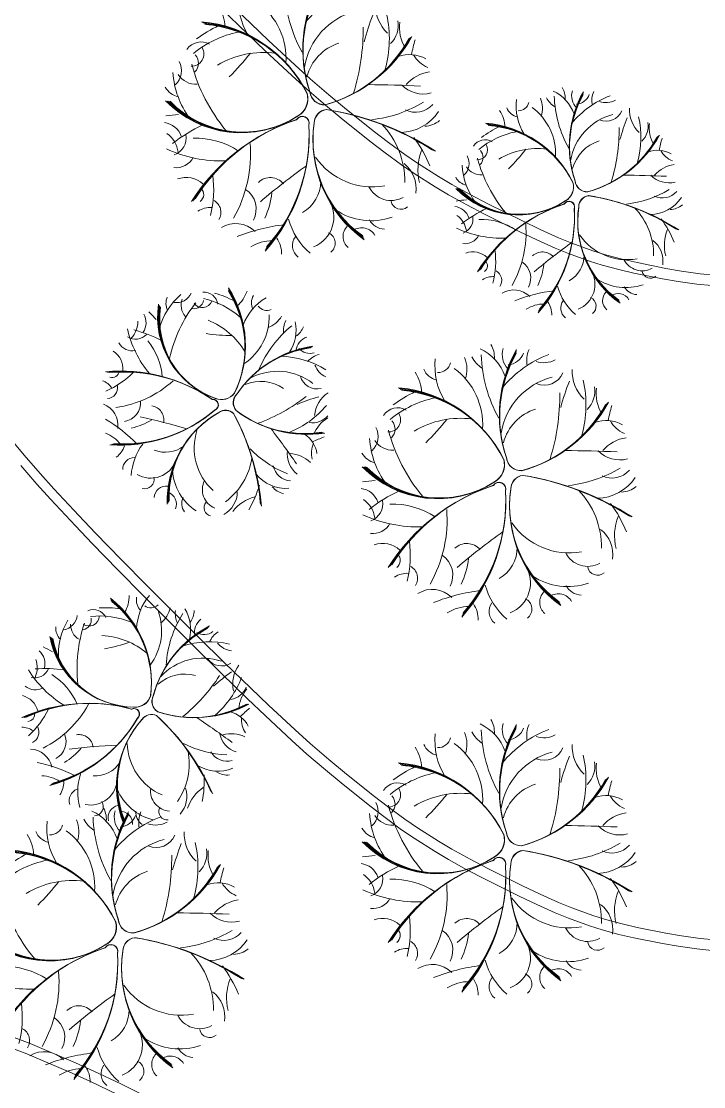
# Model space of a CAD drawing. Header units: metres. Extents: x -1097 to 1588, y -673 to 884.
# Drawn here: x 1014.89 to 1045.68, y 542.94 to 591.03 of the extents above; entities that cross this region are included whole.
import ezdxf

# ---------------------------------------------------------------- set-up
doc = ezdxf.new("R2010")
doc.units = ezdxf.units.M
for name, color, linetype, lineweight, plot in [('TERRENO', 188, 'Continuous', 0, False), ('VEGETACION', 85, 'Continuous', 0, False), ('VISTA LEJOS', 7, 'Continuous', 0, False)]:
    doc.layers.add(name, color=color, linetype=linetype, lineweight=lineweight, plot=plot)

msp = doc.modelspace()

# ---------------------------------------------------------------- linework, layer by layer
at = {"layer": 'TERRENO'}
for points in [[(1025.091, 590.455), (1023.911, 591.607)], [(1025.888, 589.697), (1025.091, 590.455)], [(1027.098, 588.573), (1025.888, 589.697)], [(1027.779, 587.959), (1027.098, 588.573)], [(1028.615, 587.239), (1027.779, 587.959)], [(1029.325, 586.653), (1028.615, 587.239)], [(1030.621, 585.616), (1029.325, 586.653)], [(1031.303, 585.088), (1030.621, 585.616)], [(1032.052, 584.541), (1031.303, 585.088)], [(1032.618, 584.157), (1032.052, 584.541)], [(1033.568, 583.552), (1032.618, 584.157)], [(1034.164, 583.197), (1033.568, 583.552)], [(1034.999, 582.736), (1034.164, 583.197)], [(1035.796, 582.324), (1034.999, 582.736)], [(1037.351, 581.546), (1035.796, 582.324)], [(1038.148, 581.162), (1037.351, 581.546)], [(1038.983, 580.788), (1038.148, 581.162)], [(1039.578, 580.548), (1038.983, 580.788)], [(1040.528, 580.202), (1039.578, 580.548)], [(1041.095, 580.02), (1040.528, 580.202)], [(1041.844, 579.818), (1041.095, 580.02)], [(1042.525, 579.664), (1041.844, 579.818)], [(1043.821, 579.405), (1042.525, 579.664)], [(1044.532, 579.28), (1043.821, 579.405)], [(1045.367, 579.165), (1044.532, 579.28)], [(1046.049, 579.098), (1045.367, 579.165)], [(1014.877, 570.976), (1015.597, 570.141)], [(1015.597, 570.141), (1016.211, 569.459)], [(1016.211, 569.459), (1017.334, 568.25)], [(1017.334, 568.25), (1018.093, 567.453)], [(1018.093, 567.453), (1019.245, 566.272)], [(1019.245, 566.272), (1020.407, 565.101)], [(1020.407, 565.101), (1022.739, 562.768)], [(1022.739, 562.768), (1023.911, 561.606)], [(1023.911, 561.606), (1025.091, 560.454)], [(1025.091, 560.454), (1025.888, 559.696)], [(1025.888, 559.696), (1027.098, 558.573)], [(1027.098, 558.573), (1027.779, 557.958)], [(1027.779, 557.958), (1028.615, 557.238)], [(1028.615, 557.238), (1029.325, 556.653)], [(1029.325, 556.653), (1030.621, 555.616)], [(1030.621, 555.616), (1031.303, 555.088)], [(1031.303, 555.088), (1032.052, 554.541)], [(1032.052, 554.541), (1032.618, 554.157)], [(1032.618, 554.157), (1033.568, 553.552)], [(1033.568, 553.552), (1034.164, 553.197)], [(1034.164, 553.197), (1034.999, 552.736)], [(1034.999, 552.736), (1035.796, 552.323)], [(1035.796, 552.323), (1037.351, 551.545)], [(1037.351, 551.545), (1038.148, 551.161)], [(1038.148, 551.161), (1038.983, 550.787)], [(1038.983, 550.787), (1039.578, 550.547)], [(1039.578, 550.547), (1040.528, 550.201)], [(1040.528, 550.201), (1041.095, 550.019)], [(1041.095, 550.019), (1041.844, 549.817)], [(1041.844, 549.817), (1042.525, 549.664)], [(1042.525, 549.664), (1043.821, 549.404)], [(1043.821, 549.404), (1044.532, 549.28)], [(1044.532, 549.28), (1045.367, 549.164)], [(1045.367, 549.164), (1046.049, 549.097)], [(1014.186, 544.782), (1015.136, 544.422), (1015.885, 544.115), (1017.181, 543.553), (1018.016, 543.174), (1019.226, 542.598)]]:
    msp.add_lwpolyline(points, dxfattribs=at)
at = {"layer": 'VEGETACION'}
for centre, radius, start, end in [((1033.024, 592.689), 6.258, -178.1326, -150.7686), ((1033.618, 589.779), 6.027, 150.7331, -161.4167), ((1033.563, 589.752), 5.967, 150.7331, -161.4167), ((1033.507, 589.725), 5.906, 150.7331, -161.4167), ((1033.451, 589.697), 5.846, 150.7331, -161.4167), ((1031.592, 587.831), 4.996, 110.7626, 140.8488), ((1027.682, 591.975), 3, 173.7036, -148.3047), ((1022.227, 590.672), 1.869, 3.1897, 33.3637), ((1023.706, 589.342), 3.133, -3.5394, 53.779), ((1030.744, 588.457), 3.119, 104.3022, 170.9064), ((1032.571, 591.73), 1.693, 176.6602, -133.0871), ((1022.537, 585.163), 5.862, 26.488, 85.2614), ((1022.592, 585.182), 5.803, 26.488, 85.2614), ((1044.242, 586.242), 14.413, 159.4444, 164.448), ((1026.378, 590.231), 5.12, -15.5135, 12.5466), ((1030.763, 590.837), 1.134, -45.9704, 10.8268), ((1033.786, 590.758), 1.835, 172.9522, -149.5421), ((1025.659, 585.889), 4.754, 101.8229, 129.1764), ((1026.659, 584.915), 6.571, 115.84, 126.0473), ((1022.647, 585.201), 5.745, 26.488, 85.2614), ((1022.702, 585.22), 5.686, 26.488, 85.2614), ((1020.831, 590.633), 9.484, -17.4611, 0.7999), ((1023.003, 589.32), 0.775, 60.4896, 145.8542), ((1029.889, 587.956), 2.189, 107.819, 165.0507), ((1026.948, 593.231), 6.199, -74.6311, -28.7579), ((1026.937, 593.295), 6.263, -74.6311, -28.7579), ((1026.926, 593.359), 6.327, -74.6311, -28.7579), ((1026.914, 593.422), 6.391, -74.6311, -28.7579), ((1043.046, 587.261), 10.79, 164.2299, 167.915), ((1022.583, 589.552), 0.548, -93.337, 31.2781), ((1022.322, 589.136), 0.561, -44.3593, 41.3924), ((1025.844, 585.53), 4.093, 82.6825, 120.7871), ((1016.316, 596.583), 11.329, -45.3806, -38.1227), ((1032.403, 588.011), 1.513, 60.4793, 109.6306), ((1033.729, 590.149), 1.306, -151.08, -112.5106), ((1021.243, 588.802), 0.878, -47.0727, 28.0407), ((1030.177, 591.113), 7.859, -165.075, -140.404), ((1025.574, 588.947), 3.845, -176.5521, -143.3248), ((1022.766, 589.125), 0.939, -147.6286, -86.1269), ((1033.585, 586.984), 1.784, 98.7465, 138.355), ((1022.137, 588.464), 0.855, -150.9131, -100.7918), ((1030.082, 526.574), 61.595, 87.37064, 89.56824), ((1033.023, 589.118), 1.374, -135.5987, -75.0452), ((1026.91, 587.535), 0.907, -59.6316, 15.5267), ((1026.921, 587.53), 0.898, -59.6316, 15.5267), ((1026.933, 587.525), 0.889, -59.6316, 15.5267), ((1026.944, 587.521), 0.88, -59.6316, 15.5267), ((1028.582, 587.94), 0.681, -173.0796, -87.7707), ((1028.576, 587.931), 0.674, -173.0796, -87.7707), ((1028.571, 587.923), 0.667, -173.0796, -87.7707), ((1028.565, 587.914), 0.66, -173.0796, -87.7707), ((1039.575, 588.1), 1.118, -152.03, -122.6218), ((1038.133, 586.25), 1.798, 19.3799, 65.0277), ((1044.104, 587.819), 5.171, -178.1326, -150.7686), ((1038.57, 587.576), 0.859, -4.3751, 32.8068), ((1044.595, 585.415), 4.98, 150.7331, -161.4167), ((1044.549, 585.392), 4.93, 150.7331, -161.4167), ((1044.503, 585.37), 4.88, 150.7331, -161.4167), ((1044.457, 585.348), 4.83, 150.7331, -161.4167), ((1042.921, 583.806), 4.128, 110.7626, 140.8488), ((1040.491, 587.655), 0.769, 162.6341, -136.29), ((1039.892, 587.949), 0.669, -85.9073, -20.2766), ((1041.63, 587.444), 0.996, 155.9267, -168.1089), ((1024.8, 590.724), 4.73, -135.8986, -57.1106), ((1024.833, 590.687), 4.683, -135.8986, -57.1106), ((1024.865, 590.651), 4.635, -135.8986, -57.1106), ((1024.897, 590.614), 4.588, -135.8986, -57.1106), ((1030.099, 592.228), 5.671, -83.7709, -58.7855), ((1032.67, 587.968), 1.045, -115.4216, -41.3682), ((1037.433, 587.386), 0.693, -156.8216, -102.7882), ((1039.69, 587.229), 2.478, 173.7036, -148.3047), ((1037.325, 587.468), 0.479, -91.5673, -13.2579), ((1036.404, 585.054), 2.589, -3.5394, 53.779), ((1037.262, 587.108), 1.142, -18.7133, 22.7547), ((1041.266, 588.29), 0.932, -107.8136, -62.3112), ((1043.729, 587.027), 1.399, 176.6602, -133.0871), ((1022.382, 580.776), 6.054, 93.7471, 99.1785), ((1027.568, 586.418), 0.311, -16.3023, 147.7099), ((1027.572, 586.425), 0.308, -16.3023, 147.7099), ((1027.577, 586.431), 0.305, -16.3023, 147.7099), ((1027.582, 586.438), 0.302, -16.3023, 147.7099), ((1028.726, 586.431), 0.621, 97.6577, 178.4723), ((1028.734, 586.424), 0.627, 97.6577, 178.4723), ((1028.741, 586.418), 0.634, 97.6577, 178.4723), ((1028.748, 586.411), 0.64, 97.6577, 178.4723), ((1026.666, 574.693), 12.511, 57.3651, 80.9064), ((1026.652, 574.565), 12.64, 57.3651, 80.9064), ((1026.638, 574.438), 12.769, 57.3651, 80.9064), ((1026.624, 574.31), 12.898, 57.3651, 80.9064), ((1031.971, 588.104), 2.092, -88.7585, -33.4892), ((1035.182, 586.152), 1.544, 3.1897, 33.3637), ((1042.22, 584.322), 2.577, 104.3022, 170.9064), ((1041.282, 587.279), 0.762, -113.016, -23.0588), ((1053.373, 582.492), 11.909, 159.4444, 164.448), ((1038.613, 585.789), 4.231, -15.5135, 12.5466), ((1021.23, 585.534), 0.931, 18.8941, 82.6604), ((1026.231, 579.709), 7.353, 115.3675, 127.9134), ((1030.082, 578.149), 8.881, 108.2278, 147.7413), ((1030.062, 578.238), 8.792, 108.2278, 147.7413), ((1030.041, 578.327), 8.703, 108.2278, 147.7413), ((1030.021, 578.417), 8.615, 108.2278, 147.7413), ((1019.928, 585.901), 7.95, -41.3673, 3.0982), ((1020.009, 585.913), 7.87, -41.3673, 3.0982), ((1020.09, 585.925), 7.791, -41.3673, 3.0982), ((1020.172, 585.936), 7.711, -41.3673, 3.0982), ((1033.396, 585.696), 5.344, 171.913, -125.4782), ((1033.452, 585.682), 5.399, 171.913, -125.4782), ((1033.507, 585.668), 5.454, 171.913, -125.4782), ((1033.562, 585.653), 5.509, 171.913, -125.4782), ((1028.475, 583.803), 3.722, -0.7301, 43.8737), ((1033.07, 587.373), 1.081, -88.4113, -50.0172), ((1038.845, 581.396), 5.429, 115.84, 126.0473), ((1035.439, 581.601), 4.844, 26.488, 85.2614), ((1035.484, 581.617), 4.795, 26.488, 85.2614), ((1035.53, 581.632), 4.747, 26.488, 85.2614), ((1035.575, 581.648), 4.698, 26.488, 85.2614), ((1034.029, 586.121), 7.836, -17.4611, 0.7999), ((1042.236, 586.289), 0.937, -45.9704, 10.8268), ((1044.733, 586.224), 1.516, 172.9522, -149.5421), ((1020.733, 584.944), 1.251, 8.0443, 54.7383), ((1021.506, 585.775), 0.827, -69.9695, 9.6095), ((1022.735, 582.17), 3.584, 56.8352, 91.4125), ((1027.79, 582.246), 5.974, 22.1727, 36.2527), ((1035.823, 585.035), 0.64, 60.4896, 145.8542), ((1038.018, 582.2), 3.928, 101.8229, 129.1764), ((1039.083, 588.268), 5.122, -74.6311, -28.7579), ((1039.074, 588.32), 5.175, -74.6311, -28.7579), ((1039.065, 588.373), 5.228, -74.6311, -28.7579), ((1039.056, 588.425), 5.281, -74.6311, -28.7579), ((1052.385, 583.335), 8.915, 164.2299, 167.915), ((1023.94, 590.751), 6.03, -114.5265, -88.3348), ((1019.363, 585.039), 5.869, -29.5738, 4.6334), ((1035.132, 584.323), 2.347, 158.2317, -165.9475), ((1035.477, 585.227), 0.453, -93.337, 31.2781), ((1035.261, 584.884), 0.464, -44.3593, 41.3924), ((1038.171, 581.904), 3.382, 82.6825, 120.7871), ((1030.298, 591.037), 9.361, -45.3806, -38.1227), ((1041.513, 583.909), 1.809, 107.819, 165.0507), ((1043.591, 583.954), 1.25, 60.4793, 109.6306), ((1044.686, 585.72), 1.079, -151.08, -112.5106), ((1021.879, 585.299), 0.88, -96.7983, -28.2853), ((1030.743, 586.699), 3.15, -145.1395, -79.9094), ((1034.37, 584.608), 0.725, -47.0727, 28.0407), ((1041.751, 586.517), 6.494, -165.075, -140.404), ((1044.314, 561.211), 28.581, 125.3964, 130.683), ((1031.285, 583.483), 1.423, -8.5549, 52.1279), ((1037.948, 584.727), 3.177, -176.5521, -143.3248), ((1035.628, 584.874), 0.776, -147.6286, -86.1269), ((1044.567, 583.106), 1.474, 98.7465, 138.355), ((1022.327, 582.828), 1.149, 47.6643, 109.6767), ((1018.811, 583.449), 4.762, -14.4093, 7.687), ((1026.125, 583.193), 0.78, 40.1362, 133.6344), ((1026.748, 583.815), 1.651, -59.5602, -0.2949), ((1035.108, 584.328), 0.707, -150.9131, -100.7918), ((1039.052, 583.561), 0.75, -59.6316, 15.5267), ((1039.061, 583.557), 0.742, -59.6316, 15.5267), ((1039.071, 583.553), 0.735, -59.6316, 15.5267), ((1039.08, 583.549), 0.727, -59.6316, 15.5267), ((1040.433, 583.896), 0.563, -173.0796, -87.7707), ((1040.429, 583.888), 0.557, -173.0796, -87.7707), ((1040.424, 583.881), 0.551, -173.0796, -87.7707), ((1040.42, 583.874), 0.546, -173.0796, -87.7707), ((1041.673, 533.19), 50.894, 87.3706, 89.5682), ((1044.103, 584.869), 1.136, -135.5987, -75.0452), ((1022.732, 583.212), 0.39, -53.9788, 45.2466), ((1024.419, 582.549), 1.069, -28.0192, 56.4509), ((1022.448, 583.734), 3.781, -25.0359, -6.7435), ((1031.576, 584.053), 1.115, -153.6978, -60.843), ((1037.309, 586.196), 3.908, -135.8986, -57.1106), ((1037.335, 586.165), 3.869, -135.8986, -57.1106), ((1037.362, 586.135), 3.83, -135.8986, -57.1106), ((1037.389, 586.105), 3.791, -135.8986, -57.1106), ((1041.687, 587.438), 4.686, -83.7709, -58.7855), ((1043.812, 583.919), 0.864, -115.4216, -41.3682), ((1023.291, 582.406), 0.61, -32.2089, 60.6406), ((1027.528, 582.202), 1.466, -67.7638, 32.3503), ((1032.024, 582.995), 0.456, -168.8643, -49.8025), ((1035.31, 577.976), 5.002, 93.7471, 99.1785), ((1041.673, 575.805), 7.338, 108.2278, 147.7413), ((1041.656, 575.879), 7.265, 108.2278, 147.7413), ((1041.639, 575.953), 7.191, 108.2278, 147.7413), ((1041.622, 576.027), 7.118, 108.2278, 147.7413), ((1039.595, 582.638), 0.257, -16.3023, 147.7099), ((1039.599, 582.643), 0.255, -16.3023, 147.7099), ((1039.603, 582.649), 0.252, -16.3023, 147.7099), ((1039.607, 582.654), 0.249, -16.3023, 147.7099), ((1040.553, 582.649), 0.513, 97.6577, 178.4723), ((1040.559, 582.643), 0.518, 97.6577, 178.4723), ((1040.565, 582.638), 0.523, 97.6577, 178.4723), ((1040.57, 582.632), 0.529, 97.6577, 178.4723), ((1038.851, 572.95), 10.337, 57.3651, 80.9064), ((1038.839, 572.844), 10.444, 57.3651, 80.9064), ((1038.827, 572.739), 10.55, 57.3651, 80.9064), ((1038.816, 572.633), 10.657, 57.3651, 80.9064), ((1043.233, 584.031), 1.729, -88.7585, -33.4892), ((1023.419, 581.629), 0.997, 85.7524, 124.0799), ((1030.675, 584.883), 2.858, -123.8321, -70.7414), ((1034.358, 581.908), 0.769, 18.8941, 82.6604), ((1038.491, 577.095), 6.075, 115.3675, 127.9134), ((1033.283, 582.211), 6.568, -41.3673, 3.0982), ((1033.35, 582.22), 6.503, -41.3673, 3.0982), ((1033.417, 582.23), 6.437, -41.3673, 3.0982), ((1033.484, 582.24), 6.371, -41.3673, 3.0982), ((1044.412, 582.041), 4.415, 171.913, -125.4782), ((1044.457, 582.029), 4.461, 171.913, -125.4782), ((1044.503, 582.018), 4.506, 171.913, -125.4782), ((1044.549, 582.006), 4.552, 171.913, -125.4782), ((1040.345, 580.477), 3.076, -0.7301, 43.8737), ((1044.142, 583.427), 0.893, -88.4113, -50.0172), ((1024.565, 580.679), 1.222, 44.3843, 121.9898), ((1027.73, 573.507), 8.396, 96.616, 111.7048), ((1030.03, 582.968), 3.202, -164.2076, -131.0821), ((1031.317, 582.461), 0.818, -151.5837, -92.9724), ((1033.948, 581.42), 1.034, 8.0443, 54.7383), ((1034.587, 582.107), 0.683, -69.9695, 9.6095), ((1035.602, 579.128), 2.961, 56.8352, 91.4125), ((1032.816, 581.498), 4.849, -29.5738, 4.6334), ((1039.779, 579.191), 4.936, 22.1727, 36.2527), ((1028.543, 581.013), 0.513, -52.5657, 65.2349), ((1030.085, 581.316), 0.675, 135.5337, -131.4923), ((1030.25, 581.007), 0.696, 30.6869, 123.3596), ((1036.598, 586.218), 4.982, -114.5265, -88.3348), ((1034.895, 581.713), 0.727, -96.7983, -28.2853), ((1042.219, 582.87), 2.603, -145.1395, -79.9094), ((1045.845, 580.907), 1.939, 158.2317, -165.9475), ((1026.192, 579.389), 1.735, 88.5527, 123.2134), ((1025.333, 580.518), 1.306, -0.1646, 33.7767), ((1027.787, 580.905), 0.66, 143.2772, -127.661), ((1053.432, 561.81), 23.615, 125.3964, 130.683), ((1042.667, 580.212), 1.176, -8.5549, 52.1279), ((1035.266, 579.671), 0.949, 47.6643, 109.6767), ((1032.36, 580.185), 3.935, -14.4093, 7.687), ((1038.403, 579.974), 0.645, 40.1362, 133.6344), ((1038.919, 580.487), 1.364, -59.5602, -0.2949), ((1035.6, 579.989), 0.323, -53.9788, 45.2466), ((1036.994, 579.441), 0.883, -28.0192, 56.4509), ((1035.365, 580.42), 3.124, -25.0359, -6.7435), ((1042.907, 580.684), 0.921, -153.6978, -60.843), ((1036.167, 578.68), 0.824, 85.7524, 124.0799), ((1036.062, 579.323), 0.504, -32.2089, 60.6406), ((1039.563, 579.154), 1.211, -67.7638, 32.3503), ((1042.163, 581.369), 2.362, -123.8321, -70.7414), ((1043.277, 579.81), 0.376, -168.8643, -49.8025), ((1020.204, 576.352), 4.795, -26.0226, 32.7509), ((1020.164, 576.379), 4.844, -26.0226, 32.7509), ((1041.63, 579.787), 2.646, -164.2076, -131.0821), ((1042.693, 579.368), 0.676, -151.5837, -92.9724), ((1024.172, 576.291), 3.177, 130.9374, 164.1647), ((1022.127, 578.301), 0.707, 156.5763, -153.3024), ((1021.9, 579.057), 0.725, -99.5832, -24.4698), ((1022.876, 578.221), 0.776, 159.8609, -138.6374), ((1022.661, 578.518), 0.464, -96.8698, -11.1181), ((1023.123, 578.164), 0.64, 7.979, 93.3436), ((1022.21, 574.697), 3.928, 49.3123, 76.6659), ((1022.074, 573.552), 5.429, 63.3294, 73.5368), ((1020.285, 576.299), 4.698, -26.0226, 32.7509), ((1020.245, 576.326), 4.747, -26.0226, 32.7509), ((1023.62, 579.353), 1.544, -49.3208, -19.1468), ((1027.217, 576.431), 2.478, 121.1931, 159.1848), ((1025.968, 578.317), 0.693, 150.6678, -155.2987), ((1037.115, 577.896), 1.01, 44.3843, 121.9898), ((1039.73, 571.97), 6.938, 96.616, 111.7048), ((1040.401, 578.172), 0.424, -52.5657, 65.2349), ((1041.675, 578.422), 0.557, 135.5337, -131.4923), ((1041.812, 578.167), 0.575, 30.6869, 123.3596), ((1024.948, 577.692), 3.908, 171.5909, -109.6211), ((1024.94, 577.652), 3.869, 171.5909, -109.6211), ((1024.933, 577.613), 3.83, 171.5909, -109.6211), ((1024.925, 577.573), 3.791, 171.5909, -109.6211), ((1027.907, 574.362), 6.494, 142.4144, 167.0855), ((1023.065, 578.556), 0.453, -145.8475, -21.2324), ((1025.968, 578.453), 0.479, -144.0778, -65.7685), ((1038.459, 576.83), 1.434, 88.5527, 123.2134), ((1037.749, 577.763), 1.079, -0.1646, 33.7767), ((1039.776, 578.082), 0.546, 143.2772, -127.661), ((1019.113, 577.452), 1.034, -44.4663, 2.2277), ((1019.75, 577.423), 0.769, -33.6164, 30.1498), ((1017.21, 574.275), 5.002, 41.2365, 46.668), ((1022.068, 574.396), 3.382, 30.1719, 68.2766), ((1023.492, 577.715), 2.589, -56.0499, 1.2684), ((1025.644, 578.284), 1.142, -71.2238, -29.7558), ((1027.838, 577.052), 1.118, 155.4594, -175.1323), ((1024.533, 578.269), 4.982, -167.037, -140.8453), ((1018.446, 571.215), 6.075, 62.857, 75.4028), ((1030.372, 573.288), 5.171, 129.3569, 156.7209), ((1025.493, 577.071), 1.798, -33.1306, 12.5172), ((1026.811, 577.531), 0.859, -56.8856, -19.7037), ((1019.922, 576.879), 0.727, -149.3088, -80.7958), ((1020.047, 577.363), 0.683, -122.4801, -42.901), ((1018.301, 574.744), 2.961, 4.3247, 38.902), ((1024.523, 586.201), 9.361, -97.8912, -90.6332), ((1028.043, 576.055), 0.769, 110.1236, 171.1994), ((1018.528, 575.342), 0.949, -4.8462, 57.1662), ((1028.625, 571.504), 4.83, 98.2226, 146.0727), ((1028.671, 571.481), 4.88, 98.2226, 146.0727), ((1028.717, 571.458), 4.93, 98.2226, 146.0727), ((1028.763, 571.435), 4.98, 98.2226, 146.0727), ((1027.911, 576.709), 0.669, -138.4179, -72.7871), ((1034.669, 574.276), 2.176, 19.3799, 65.0277), ((1035.197, 575.88), 1.04, -4.3751, 32.8068), ((1042.489, 573.265), 6.027, 150.7331, -161.4167), ((1042.433, 573.238), 5.967, 150.7331, -161.4167), ((1042.378, 573.211), 5.906, 150.7331, -161.4167), ((1042.322, 573.184), 5.846, 150.7331, -161.4167), ((1037.523, 575.976), 0.93, 162.6341, -136.29), ((1036.797, 576.332), 0.81, -85.9073, -20.2766), ((1038.901, 575.72), 1.206, 155.9267, -168.1089), ((1026.467, 571.784), 4.128, 58.2521, 88.3382), ((1028.568, 575.022), 0.996, 103.4162, 139.3806), ((1036.553, 575.461), 3, 173.7036, -148.3047), ((1033.691, 575.75), 0.58, -91.5673, -13.2579), ((1033.615, 575.315), 1.382, -18.7133, 22.7547), ((1036.414, 576.514), 1.353, -152.03, -122.6218), ((1041.895, 576.175), 6.258, -178.1326, -150.7686), ((1040.463, 571.318), 4.996, 110.7626, 140.8488), ((1038.46, 576.744), 1.128, -107.8136, -62.3112), ((1019.36, 567.905), 7.338, 55.7173, 95.2308), ((1017.167, 577.96), 3.935, -66.9198, -44.8235), ((1019.408, 567.963), 7.265, 55.7173, 95.2308), ((1019.456, 568.022), 7.191, 55.7173, 95.2308), ((1019.505, 568.08), 7.118, 55.7173, 95.2308), ((1018.983, 575.27), 0.323, -106.4894, -7.264), ((1026.451, 572.655), 2.577, 51.7917, 118.3959), ((1029.018, 575.826), 0.932, -160.3242, -114.8217), ((1031.097, 574.158), 1.869, 3.1897, 33.3637), ((1033.822, 575.65), 0.839, -156.8216, -102.7882), ((1032.576, 572.829), 3.133, -3.5394, 53.779), ((1038.48, 575.521), 0.922, -113.016, -23.0588), ((1041.442, 575.216), 1.693, 176.6602, -133.0871), ((1018.29, 574.024), 0.824, 33.2419, 71.5693), ((1018.487, 578.397), 4.849, -82.0843, -47.8772), ((1025.692, 572.964), 1.809, 55.3084, 112.5402), ((1028.226, 575.198), 0.762, -165.5266, -75.5693), ((1039.615, 571.943), 3.119, 104.3022, 170.9064), ((1053.113, 569.728), 14.413, 159.4444, 164.448), ((1035.249, 573.717), 5.12, -15.5135, 12.5466), ((1018.736, 574.498), 0.504, -84.7195, 8.1301), ((1023.918, 574.705), 0.75, -112.1422, -36.9838), ((1023.921, 574.695), 0.742, -112.1422, -36.9838), ((1023.923, 574.685), 0.735, -112.1422, -36.9838), ((1023.926, 574.676), 0.727, -112.1422, -36.9838), ((1024.999, 573.81), 0.546, 134.4099, -140.2812), ((1025.008, 573.811), 0.551, 134.4099, -140.2812), ((1025.016, 573.812), 0.557, 134.4099, -140.2812), ((1025.025, 573.813), 0.563, 134.4099, -140.2812), ((1029.515, 573.103), 1.399, 124.1497, 174.4023), ((1035.53, 568.401), 6.571, 115.84, 126.0473), ((1031.408, 568.649), 5.862, 26.488, 85.2614), ((1031.463, 568.668), 5.803, 26.488, 85.2614), ((1031.518, 568.687), 5.745, 26.488, 85.2614), ((1031.573, 568.706), 5.686, 26.488, 85.2614), ((1029.702, 574.119), 9.484, -17.4611, 0.7999), ((1039.634, 574.323), 1.134, -45.9704, 10.8268), ((1042.657, 574.244), 1.835, 172.9522, -149.5421), ((1018.245, 572.795), 1.01, -8.1262, 69.4793), ((1019.396, 573.831), 0.883, -80.5297, 3.9404), ((1020.677, 573.037), 0.645, -12.3743, 81.1239), ((1023.517, 573.712), 0.257, -68.8128, 95.1993), ((1023.523, 573.712), 0.255, -68.8128, 95.1993), ((1023.53, 573.713), 0.252, -68.8128, 95.1993), ((1023.537, 573.713), 0.249, -68.8128, 95.1993), ((1022.893, 580.248), 7.836, -69.9716, -51.7106), ((1025.419, 576.409), 4.231, -68.024, -39.9639), ((1031.786, 562.692), 11.909, 106.9339, 111.9374), ((1034.53, 569.375), 4.754, 101.8229, 129.1764), ((1035.819, 576.718), 6.199, -74.6311, -28.7579), ((1035.808, 576.781), 6.263, -74.6311, -28.7579), ((1035.796, 576.845), 6.327, -74.6311, -28.7579), ((1035.785, 576.908), 6.391, -74.6311, -28.7579), ((1051.917, 570.747), 10.79, 164.2299, 167.915), ((1019.336, 578.461), 6.568, -93.8779, -49.4123), ((1019.385, 578.413), 6.503, -93.8779, -49.4123), ((1019.433, 578.366), 6.437, -93.8779, -49.4123), ((1019.481, 578.319), 6.371, -93.8779, -49.4123), ((1015.412, 550.057), 23.615, 72.8859, 78.1724), ((1026.03, 569.397), 4.552, 119.4025, -177.9888), ((1026.011, 569.441), 4.506, 119.4025, -177.9888), ((1025.993, 569.484), 4.461, 119.4025, -177.9888), ((1025.974, 569.527), 4.415, 119.4025, -177.9888), ((1024.106, 572.935), 0.529, 45.1472, 125.9617), ((1024.107, 572.943), 0.523, 45.1472, 125.9617), ((1024.107, 572.951), 0.518, 45.1472, 125.9617), ((1024.108, 572.959), 0.513, 45.1472, 125.9617), ((1015.376, 568.406), 10.337, 4.8546, 28.3959), ((1015.285, 568.352), 10.444, 4.8546, 28.3959), ((1015.195, 568.297), 10.55, 4.8546, 28.3959), ((1015.104, 568.242), 10.657, 4.8546, 28.3959), ((1027.672, 577.545), 5.122, -127.1416, -81.2685), ((1027.708, 577.584), 5.175, -127.1416, -81.2685), ((1027.744, 577.623), 5.228, -127.1416, -81.2685), ((1027.78, 577.663), 5.281, -127.1416, -81.2685), ((1028.02, 573.839), 0.937, -98.481, -41.6837), ((1031.873, 572.806), 0.775, 60.4896, 145.8542), ((1031.454, 573.038), 0.548, -93.337, 31.2781), ((1038.759, 571.442), 2.189, 107.819, 165.0507), ((1015.134, 567.113), 6.938, 44.1055, 59.1943), ((1019.183, 575.719), 3.124, -77.5465, -59.254), ((1029.489, 571.818), 1.516, 120.4416, 157.9474), ((1030.114, 572.288), 0.878, -47.0727, 28.0407), ((1031.193, 572.622), 0.561, -44.3593, 41.3924), ((1034.715, 569.017), 4.093, 82.6825, 120.7871), ((1025.187, 580.069), 11.329, -45.3806, -38.1227), ((1041.274, 571.497), 1.513, 60.4793, 109.6306), ((1042.599, 573.635), 1.306, -151.08, -112.5106), ((1018.216, 571.079), 1.434, 36.0422, 70.7029), ((1025.298, 571.771), 2.603, 162.3499, -132.4199), ((985.546, 541.969), 50.894, 34.8601, 37.0577), ((1026.993, 571.343), 1.25, 7.9688, 57.1201), ((1031.853, 563.988), 8.915, 111.7193, 115.4045), ((1034.445, 572.433), 3.845, -176.5521, -143.3248), ((1039.048, 574.599), 7.859, -165.075, -140.404), ((1042.455, 570.471), 1.784, 98.7465, 138.355), ((1018.525, 572.21), 1.079, -52.6752, -18.7339), ((1022.493, 570.362), 2.646, 143.2819, 176.4074), ((1021.398, 572.94), 1.364, -112.0707, -52.8054), ((1028.599, 574.974), 4.686, -136.2814, -111.296), ((1029.061, 571.549), 1.079, 156.4094, -165.0211), ((1031.636, 572.611), 0.939, -147.6286, -86.1269), ((1020.012, 570.796), 0.546, 90.7666, 179.8284), ((1022.259, 571.802), 3.076, -53.2407, -8.6368), ((1028.03, 571.493), 1.136, 171.8908, -127.5558), ((1026.914, 570.052), 1.474, 46.236, 85.8445), ((1031.008, 571.95), 0.855, -150.9131, -100.7918), ((1035.781, 571.021), 0.907, -59.6316, 15.5267), ((1035.792, 571.016), 0.898, -59.6316, 15.5267), ((1035.803, 571.011), 0.889, -59.6316, 15.5267), ((1035.815, 571.007), 0.88, -59.6316, 15.5267), ((1037.453, 571.426), 0.681, -173.0796, -87.7707), ((1037.447, 571.418), 0.674, -173.0796, -87.7707), ((1037.442, 571.409), 0.667, -173.0796, -87.7707), ((1037.436, 571.4), 0.66, -173.0796, -87.7707), ((1038.953, 510.06), 61.595, 87.37064, 89.56824), ((1041.894, 572.604), 1.374, -135.5987, -75.0452), ((1020.733, 571.618), 1.211, -120.2743, -20.1602), ((1024.073, 570.903), 2.362, -176.3426, -123.252), ((1027.099, 571.146), 0.864, -167.9321, -93.8787), ((1033.671, 574.21), 4.73, -135.8986, -57.1106), ((1033.703, 574.173), 4.683, -135.8986, -57.1106), ((1033.736, 574.137), 4.635, -135.8986, -57.1106), ((1033.768, 574.1), 4.588, -135.8986, -57.1106), ((1038.97, 575.714), 5.671, -83.7709, -58.7855), ((1041.541, 571.455), 1.045, -115.4216, -41.3682), ((1020.463, 570.355), 0.424, -105.0763, 12.7243), ((1023.982, 569.895), 0.921, 153.7916, -113.3535), ((1026.837, 571.673), 1.729, -141.269, -85.9997), ((1031.252, 564.262), 6.054, 93.7471, 99.1785), ((1037.597, 569.917), 0.621, 97.6577, 178.4723), ((1037.604, 569.911), 0.627, 97.6577, 178.4723), ((1037.611, 569.904), 0.634, 97.6577, 178.4723), ((1037.619, 569.897), 0.64, 97.6577, 178.4723), ((1035.537, 558.179), 12.511, 57.3651, 80.9064), ((1035.523, 558.051), 12.64, 57.3651, 80.9064), ((1035.509, 557.924), 12.769, 57.3651, 80.9064), ((1035.495, 557.796), 12.898, 57.3651, 80.9064), ((1040.841, 571.59), 2.092, -88.7585, -33.4892), ((1021.438, 569.496), 0.557, 83.0232, 175.9972), ((1021.318, 569.232), 0.575, -21.8236, 70.849), ((1023.462, 569.799), 1.176, -61.0654, -0.3826), ((1020.894, 571.468), 4.936, -30.3378, -16.2579), ((1026.91, 570.585), 0.893, -140.9218, -102.5277), ((1030.1, 569.02), 0.931, 18.8941, 82.6604), ((1035.102, 563.196), 7.353, 115.3675, 127.9134), ((1038.953, 561.635), 8.881, 108.2278, 147.7413), ((1038.933, 561.724), 8.792, 108.2278, 147.7413), ((1038.912, 561.814), 8.703, 108.2278, 147.7413), ((1038.892, 561.903), 8.615, 108.2278, 147.7413), ((1028.799, 569.387), 7.95, -41.3673, 3.0982), ((1028.88, 569.399), 7.87, -41.3673, 3.0982), ((1028.961, 569.411), 7.791, -41.3673, 3.0982), ((1029.042, 569.422), 7.711, -41.3673, 3.0982), ((1036.438, 569.904), 0.311, -16.3023, 147.7099), ((1036.443, 569.911), 0.308, -16.3023, 147.7099), ((1036.448, 569.917), 0.305, -16.3023, 147.7099), ((1036.452, 569.924), 0.302, -16.3023, 147.7099), ((1042.267, 569.182), 5.344, 171.913, -125.4782), ((1042.323, 569.168), 5.399, 171.913, -125.4782), ((1042.378, 569.154), 5.454, 171.913, -125.4782), ((1042.433, 569.139), 5.509, 171.913, -125.4782), ((1037.345, 567.289), 3.722, -0.7301, 43.8737), ((1041.941, 570.859), 1.081, -88.4113, -50.0172), ((1022.808, 569.264), 0.676, 155.9057, -145.483), ((1023.514, 569.069), 0.376, 138.6252, -102.3131), ((1025.947, 567.7), 1.939, 105.7212, 141.542), ((1029.604, 568.43), 1.251, 8.0443, 54.7383), ((1030.377, 569.261), 0.827, -69.9695, 9.6095), ((1031.606, 565.656), 3.584, 56.8352, 91.4125), ((1028.234, 568.525), 5.869, -29.5738, 4.6334), ((1036.661, 565.733), 5.974, 22.1727, 36.2527), ((1032.811, 574.237), 6.03, -114.5265, -88.3348), ((1030.749, 568.785), 0.88, -96.7983, -28.2853), ((1039.614, 570.185), 3.15, -145.1395, -79.9094), ((1044.002, 567.81), 2.347, 158.2317, -165.9475), ((1053.185, 544.697), 28.581, 125.3964, 130.683), ((1040.156, 566.969), 1.423, -8.5549, 52.1279), ((1031.198, 566.314), 1.149, 47.6643, 109.6767), ((1027.682, 566.936), 4.762, -14.4093, 7.687), ((1034.995, 566.68), 0.78, 40.1362, 133.6344), ((1031.603, 566.698), 0.39, -53.9788, 45.2466), ((1033.29, 566.035), 1.069, -28.0192, 56.4509), ((1035.619, 567.301), 1.651, -59.5602, -0.2949), ((1040.447, 567.539), 1.115, -153.6978, -60.843), ((1032.162, 565.892), 0.61, -32.2089, 60.6406), ((1031.318, 567.22), 3.781, -25.0359, -6.7435), ((1036.399, 565.688), 1.466, -67.7638, 32.3503), ((1032.29, 565.115), 0.997, 85.7524, 124.0799), ((1039.546, 568.369), 2.858, -123.8321, -70.7414), ((1040.894, 566.482), 0.456, -168.8643, -49.8025), ((1038.901, 566.454), 3.202, -164.2076, -131.0821), ((1040.188, 565.947), 0.818, -151.5837, -92.9724), ((1015.923, 561.183), 4.844, -7.0126, 51.7609), ((1018.221, 565.12), 1.544, -30.3109, -0.1369), ((1020.779, 564.906), 0.693, 169.6778, -136.2887), ((1022.574, 563.53), 2.478, 140.203, 178.1947), ((1033.436, 564.166), 1.222, 44.3843, 121.9898), ((1036.601, 556.994), 8.396, 96.616, 111.7048), ((1037.413, 564.499), 0.513, -52.5657, 65.2349), ((1038.955, 564.802), 0.675, 135.5337, -131.4923), ((1039.121, 564.493), 0.696, 30.6869, 123.3596), ((1018.649, 559.132), 5.429, 82.3394, 92.5468), ((1015.969, 561.171), 4.795, -7.0126, 51.7609), ((1016.016, 561.159), 4.747, -7.0126, 51.7609), ((1016.062, 561.147), 4.698, -7.0126, 51.7609), ((1020.734, 565.035), 0.479, -125.0679, -46.7585), ((1020.483, 564.769), 1.142, -52.2138, -10.7459), ((1020.735, 563.573), 1.798, -14.1206, 31.5271), ((1035.063, 562.875), 1.735, 88.5527, 123.2134), ((1034.204, 564.005), 1.306, -0.1646, 33.7767), ((1036.657, 564.391), 0.66, 143.2772, -127.661), ((1016.691, 564.281), 0.725, -80.5732, -5.4598), ((1017.956, 564.186), 0.453, -126.8376, -2.2225), ((1017.587, 564.019), 0.464, -77.8599, 7.8919), ((1018.139, 563.835), 0.64, 26.989, 112.3536), ((1018.404, 560.26), 3.928, 68.3223, 95.6759), ((1018.634, 563.53), 2.589, -37.04, 20.2784), ((1026.58, 561.586), 5.171, 148.3668, 175.7309), ((1022.958, 564.32), 1.118, 174.4694, -156.1224), ((1021.831, 564.438), 0.859, -37.8757, -0.6938), ((1023.477, 563.443), 0.769, 129.1335, -169.7906), ((1017.152, 563.64), 0.707, 175.5863, -134.2924), ((1019.74, 562.405), 3.177, 149.9473, -176.8254), ((1017.887, 563.809), 0.776, 178.8709, -119.6274), ((1023.9, 561.799), 6.494, 161.4244, -173.9045), ((1025.51, 559.33), 4.83, 117.2325, 165.0827), ((1025.561, 559.324), 4.88, 117.2325, 165.0827), ((1025.612, 559.317), 4.93, 117.2325, 165.0827), ((1025.663, 559.31), 4.98, 117.2325, 165.0827), ((1020.018, 563.983), 3.908, -169.3991, -90.6111), ((1020.023, 563.943), 3.869, -169.3991, -90.6111), ((1020.029, 563.903), 3.83, -169.3991, -90.6111), ((1020.035, 563.863), 3.791, -169.3991, -90.6111), ((1018.368, 559.928), 3.382, 49.1819, 87.2866), ((1023.139, 564.019), 0.669, -119.4079, -53.7772), ((1024.31, 562.638), 0.996, 122.4262, 158.3906), ((1015.191, 562.036), 0.769, -14.6065, 49.1598), ((1013.814, 558.232), 5.002, 60.2465, 65.6779), ((1016.844, 571.889), 9.361, -78.8812, -71.6233), ((1023.378, 558.892), 4.128, 77.262, 107.3482), ((1024.473, 563.545), 0.932, -141.3142, -95.8118), ((1014.579, 561.855), 1.034, -25.4563, 21.2377), ((1023.079, 559.71), 2.577, 70.8016, 137.4059), ((1023.929, 562.693), 0.762, -146.5166, -56.5593), ((1019.437, 564.394), 4.982, -148.0271, -121.8354), ((1015.491, 562.075), 0.683, -103.4701, -23.891), ((1015.98, 555.741), 6.075, 81.8669, 94.4128), ((1031.369, 552.028), 11.909, 125.9438, 130.9474), ((1025.831, 561.132), 1.399, 143.1596, -166.5877), ((1014.694, 559.031), 2.961, 23.3346, 57.9119), ((1022.262, 559.755), 1.809, 74.3184, 131.5501), ((1017.242, 565.73), 7.836, -50.9616, -32.7007), ((1020.88, 562.924), 4.231, -49.014, -20.954), ((1015.531, 561.578), 0.727, -130.2988, -61.7859), ((1024.178, 561.341), 0.937, -79.471, -22.6738), ((1026.224, 559.908), 1.516, 139.4516, 176.9574), ((1017.922, 552.91), 7.338, 74.7272, 114.2407), ((1014.713, 559.67), 0.949, 14.1637, 76.1762), ((1017.949, 552.98), 7.265, 74.7272, 114.2407), ((1017.976, 553.051), 7.191, 74.7272, 114.2407), ((1018.002, 553.122), 7.118, 74.7272, 114.2407), ((1013.679, 562.545), 4.849, -63.0744, -28.8672), ((1020.017, 560.823), 0.75, -93.1322, -17.9739), ((1020.023, 560.815), 0.742, -93.1322, -17.9739), ((1020.028, 560.806), 0.735, -93.1322, -17.9739), ((1020.034, 560.798), 0.727, -93.1322, -17.9739), ((1021.331, 560.33), 0.546, 153.4198, -121.2712), ((1021.338, 560.333), 0.551, 153.4198, -121.2712), ((1021.346, 560.337), 0.557, 153.4198, -121.2712), ((1021.354, 560.34), 0.563, 153.4198, -121.2712), ((1022.641, 564.731), 5.122, -108.1317, -62.2585), ((1022.663, 564.78), 5.175, -108.1317, -62.2585), ((1022.684, 564.829), 5.228, -108.1317, -62.2585), ((1022.705, 564.878), 5.281, -108.1317, -62.2585), ((1015.167, 559.751), 0.323, -87.4794, 11.746), ((1012.574, 561.702), 3.935, -47.9098, -25.8136), ((1019.961, 559.754), 0.257, -49.8029, 114.2093), ((1019.967, 559.756), 0.255, -49.8029, 114.2093), ((1019.973, 559.759), 0.252, -49.8029, 114.2093), ((1019.979, 559.761), 0.249, -49.8029, 114.2093), ((1020.771, 559.211), 0.529, 64.1571, 144.9717), ((1020.769, 559.219), 0.523, 64.1571, 144.9717), ((1020.767, 559.227), 0.518, 64.1571, 144.9717), ((1020.765, 559.234), 0.513, 64.1571, 144.9717), ((1013.992, 552.086), 10.337, 23.8645, 47.4059), ((1013.925, 552.004), 10.444, 23.8645, 47.4059), ((1013.857, 551.923), 10.55, 23.8645, 47.4059), ((1013.789, 551.842), 10.657, 23.8645, 47.4059), ((1024.019, 558.646), 1.25, 26.9787, 76.13), ((1031.01, 553.276), 8.915, 130.7293, 134.4144), ((1014.462, 562.882), 6.568, -74.8679, -30.4024), ((1014.523, 562.853), 6.503, -74.8679, -30.4024), ((1014.584, 562.824), 6.437, -74.8679, -30.4024), ((1014.645, 562.795), 6.371, -74.8679, -30.4024), ((1023.742, 556.493), 4.552, 138.4124, -158.9788), ((1023.711, 556.528), 4.506, 138.4124, -158.9788), ((1023.679, 556.563), 4.461, 138.4124, -158.9788), ((1023.648, 556.598), 4.415, 138.4124, -158.9788), ((994.401, 517.374), 50.894, 53.8701, 56.0677), ((1025.907, 559.514), 1.079, 175.4194, -146.0112), ((1034.669, 557.35), 2.176, 19.3799, 65.0277), ((1035.197, 558.954), 1.04, -4.3751, 32.8068), ((1042.489, 556.339), 6.027, 150.7331, -161.4167), ((1042.433, 556.312), 5.967, 150.7331, -161.4167), ((1037.523, 559.05), 0.93, 162.6341, -136.29), ((1038.901, 558.794), 1.206, 155.9267, -168.1089), ((1014.918, 558.346), 0.824, 52.2518, 90.5793), ((1015.185, 558.94), 0.504, -65.7095, 27.1401), ((1016.027, 558.524), 0.883, -61.5198, 22.9503), ((1017.496, 558.19), 0.645, 6.6356, 100.1339), ((1024.951, 559.126), 1.136, -169.0993, -108.5458), ((1024.365, 557.4), 1.474, 65.2459, 104.8545), ((1036.553, 558.535), 3, 173.7036, -148.3047), ((1033.615, 558.389), 1.382, -18.7133, 22.7547), ((1036.414, 559.588), 1.353, -152.03, -122.6218), ((1041.895, 559.249), 6.258, -178.1326, -150.7686), ((1042.378, 556.285), 5.906, 150.7331, -161.4167), ((1042.322, 556.258), 5.846, 150.7331, -161.4167), ((1040.463, 554.392), 4.996, 110.7626, 140.8488), ((1036.797, 559.406), 0.81, -85.9073, -20.2766), ((1038.46, 559.818), 1.128, -107.8136, -62.3112), ((1020.003, 534.749), 23.615, 91.8959, 97.1824), ((1022.277, 558.499), 2.603, -178.6401, -113.41), ((1024.355, 562.602), 4.686, -117.2715, -92.2861), ((1031.097, 557.232), 1.869, 3.1897, 33.3637), ((1033.822, 558.724), 0.839, -156.8216, -102.7882), ((1033.691, 558.824), 0.58, -91.5673, -13.2579), ((1032.576, 555.903), 3.133, -3.5394, 53.779), ((1038.48, 558.595), 0.922, -113.016, -23.0588), ((1041.442, 558.29), 1.693, 176.6602, -133.0871), ((1015.275, 557.169), 1.01, 10.8837, 88.4892), ((1015.209, 560.24), 3.124, -58.5365, -40.244), ((1019.393, 557.539), 3.076, -34.2307, 10.3731), ((1024.184, 558.495), 0.864, -148.9222, -74.8688), ((1039.615, 555.017), 3.119, 104.3022, 170.9064), ((1053.113, 552.802), 14.413, 159.4444, 164.448), ((1035.249, 556.791), 5.12, -15.5135, 12.5466), ((1014.185, 550.784), 6.938, 63.1155, 78.2042), ((1018.209, 558.334), 1.364, -93.0608, -33.7955), ((1023.764, 558.908), 1.729, -122.2591, -66.9897), ((1035.53, 551.475), 6.571, 115.84, 126.0473), ((1031.408, 551.723), 5.862, 26.488, 85.2614), ((1031.463, 551.742), 5.803, 26.488, 85.2614), ((1031.518, 551.761), 5.745, 26.488, 85.2614), ((1031.573, 551.78), 5.686, 26.488, 85.2614), ((1029.702, 557.193), 9.484, -17.4611, 0.7999), ((1039.634, 557.397), 1.134, -45.9704, 10.8268), ((1042.657, 557.318), 1.835, 172.9522, -149.5421), ((1015.807, 555.538), 1.434, 55.0521, 89.7129), ((1020.084, 556.253), 2.646, 162.2918, -164.5827), ((1018.011, 556.867), 1.211, -101.2643, -1.1503), ((1018.212, 556.778), 4.936, -11.3278, 2.7521), ((1024.188, 557.902), 0.893, -121.9118, -83.5178), ((1034.53, 552.449), 4.754, 101.8229, 129.1764), ((1035.819, 559.792), 6.199, -74.6311, -28.7579), ((1035.808, 559.855), 6.263, -74.6311, -28.7579), ((1035.796, 559.919), 6.327, -74.6311, -28.7579), ((1035.785, 559.982), 6.391, -74.6311, -28.7579), ((1015.731, 556.708), 1.079, -33.6652, 0.2761), ((1017.597, 555.855), 0.546, 109.7766, -161.1616), ((1021.402, 557.279), 2.362, -157.3326, -104.242), ((1021.644, 556.296), 0.921, 172.8016, -94.3436), ((1021.184, 556.036), 1.176, -42.0554, 18.6273), ((1024.217, 554.861), 1.939, 124.7312, 160.552), ((1031.873, 555.88), 0.775, 60.4896, 145.8542), ((1031.454, 556.112), 0.548, -93.337, 31.2781), ((1038.759, 554.516), 2.189, 107.819, 165.0507), ((1051.917, 553.821), 10.79, 164.2299, 167.915), ((1031.193, 555.696), 0.561, -44.3593, 41.3924), ((1034.715, 552.091), 4.093, 82.6825, 120.7871), ((1025.187, 563.143), 11.329, -45.3806, -38.1227), ((1041.274, 554.571), 1.513, 60.4793, 109.6306), ((1042.599, 556.709), 1.306, -151.08, -112.5106), ((1017.162, 553.412), 2.176, 19.3799, 65.0277), ((1018.168, 555.585), 0.424, -86.0663, 31.7343), ((1017.69, 555.017), 1.04, -4.3751, 32.8068), ((1019.368, 555.091), 0.557, 102.0332, -164.9929), ((1024.982, 552.401), 6.027, 150.7331, -161.4167), ((1020.016, 555.112), 0.93, 162.6341, -136.29), ((1019.341, 554.802), 0.575, -2.8136, 89.859), ((1020.74, 555.318), 0.676, 174.9157, -126.473), ((1021.394, 554.857), 1.206, 155.9267, -168.1089), ((1021.47, 555.363), 0.376, 157.6352, -83.3031), ((1030.114, 555.362), 0.878, -47.0727, 28.0407), ((1039.048, 557.673), 7.859, -165.075, -140.404), ((1019.046, 554.597), 3, 173.7036, -148.3047), ((1016.108, 554.451), 1.382, -18.7133, 22.7547), ((1018.907, 555.651), 1.353, -152.03, -122.6218), ((1024.388, 555.311), 6.258, -178.1326, -150.7686), ((1024.927, 552.374), 5.967, 150.7331, -161.4167), ((1024.871, 552.347), 5.906, 150.7331, -161.4167), ((1024.815, 552.32), 5.846, 150.7331, -161.4167), ((1022.956, 550.454), 4.996, 110.7626, 140.8488), ((1019.29, 555.468), 0.81, -85.9073, -20.2766), ((1020.953, 555.881), 1.128, -107.8136, -62.3112), ((1034.445, 555.507), 3.845, -176.5521, -143.3248), ((1031.636, 555.685), 0.939, -147.6286, -86.1269), ((1042.455, 553.545), 1.784, 98.7465, 138.355), ((1016.315, 554.787), 0.839, -156.8216, -102.7882), ((1016.184, 554.886), 0.58, -91.5673, -13.2579), ((1015.07, 551.965), 3.133, -3.5394, 53.779), ((1023.935, 554.352), 1.693, 176.6602, -133.0871), ((1031.008, 555.024), 0.855, -150.9131, -100.7918), ((1037.453, 554.5), 0.681, -173.0796, -87.7707), ((1037.447, 554.492), 0.674, -173.0796, -87.7707), ((1037.442, 554.483), 0.667, -173.0796, -87.7707), ((1037.436, 554.474), 0.66, -173.0796, -87.7707), ((1038.953, 493.134), 61.595, 87.37064, 89.56824), ((1041.894, 555.678), 1.374, -135.5987, -75.0452), ((1013.591, 553.294), 1.869, 3.1897, 33.3637), ((1022.108, 551.079), 3.119, 104.3022, 170.9064), ((1020.973, 554.657), 0.922, -113.016, -23.0588), ((1035.606, 548.864), 14.413, 159.4444, 164.448), ((1017.742, 552.854), 5.12, -15.5135, 12.5466), ((1033.671, 557.284), 4.73, -135.8986, -57.1106), ((1033.703, 557.247), 4.683, -135.8986, -57.1106), ((1033.736, 557.211), 4.635, -135.8986, -57.1106), ((1033.768, 557.174), 4.588, -135.8986, -57.1106), ((1035.781, 554.095), 0.907, -59.6316, 15.5267), ((1035.792, 554.09), 0.898, -59.6316, 15.5267), ((1035.803, 554.085), 0.889, -59.6316, 15.5267), ((1035.815, 554.081), 0.88, -59.6316, 15.5267), ((1038.97, 558.788), 5.671, -83.7709, -58.7855), ((1018.023, 547.537), 6.571, 115.84, 126.0473), ((1013.902, 547.785), 5.862, 26.488, 85.2614), ((1013.956, 547.804), 5.803, 26.488, 85.2614), ((1014.011, 547.824), 5.745, 26.488, 85.2614), ((1014.066, 547.843), 5.686, 26.488, 85.2614), ((1022.127, 553.459), 1.134, -45.9704, 10.8268), ((1025.15, 553.38), 1.835, 172.9522, -149.5421), ((1037.597, 552.991), 0.621, 97.6577, 178.4723), ((1037.604, 552.985), 0.627, 97.6577, 178.4723), ((1037.611, 552.978), 0.634, 97.6577, 178.4723), ((1037.619, 552.971), 0.64, 97.6577, 178.4723), ((1035.537, 541.253), 12.511, 57.3651, 80.9064), ((1035.523, 541.125), 12.64, 57.3651, 80.9064), ((1035.509, 540.998), 12.769, 57.3651, 80.9064), ((1035.495, 540.87), 12.898, 57.3651, 80.9064), ((1040.841, 554.664), 2.092, -88.7585, -33.4892), ((1041.541, 554.529), 1.045, -115.4216, -41.3682), ((1017.023, 548.511), 4.754, 101.8229, 129.1764), ((1018.278, 556.045), 6.391, -74.6311, -28.7579), ((1012.195, 553.256), 9.484, -17.4611, 0.7999), ((1030.1, 552.094), 0.931, 18.8941, 82.6604), ((1031.252, 547.336), 6.054, 93.7471, 99.1785), ((1038.953, 544.709), 8.881, 108.2278, 147.7413), ((1038.933, 544.798), 8.792, 108.2278, 147.7413), ((1038.912, 544.888), 8.703, 108.2278, 147.7413), ((1038.892, 544.977), 8.615, 108.2278, 147.7413), ((1036.438, 552.978), 0.311, -16.3023, 147.7099), ((1036.443, 552.985), 0.308, -16.3023, 147.7099), ((1036.448, 552.991), 0.305, -16.3023, 147.7099), ((1036.452, 552.998), 0.302, -16.3023, 147.7099), ((1042.267, 552.256), 5.344, 171.913, -125.4782), ((1042.323, 552.242), 5.399, 171.913, -125.4782), ((1042.378, 552.228), 5.454, 171.913, -125.4782), ((1042.433, 552.214), 5.509, 171.913, -125.4782), ((1037.345, 550.363), 3.722, -0.7301, 43.8737), ((1041.941, 553.933), 1.081, -88.4113, -50.0172), ((1021.253, 550.579), 2.189, 107.819, 165.0507), ((1018.312, 555.854), 6.199, -74.6311, -28.7579), ((1018.301, 555.917), 6.263, -74.6311, -28.7579), ((1018.29, 555.981), 6.327, -74.6311, -28.7579), ((1034.41, 549.884), 10.79, 164.2299, 167.915), ((1029.604, 551.504), 1.251, 8.0443, 54.7383), ((1035.102, 546.27), 7.353, 115.3675, 127.9134), ((1030.377, 552.335), 0.827, -69.9695, 9.6095), ((1028.799, 552.461), 7.95, -41.3673, 3.0982), ((1028.88, 552.473), 7.87, -41.3673, 3.0982), ((1028.961, 552.485), 7.791, -41.3673, 3.0982), ((1029.042, 552.496), 7.711, -41.3673, 3.0982), ((1017.208, 548.153), 4.093, 82.6825, 120.7871), ((1007.68, 559.205), 11.329, -45.3806, -38.1227), ((1023.767, 550.633), 1.513, 60.4793, 109.6306), ((1025.093, 552.771), 1.306, -151.08, -112.5106), ((1031.606, 548.73), 3.584, 56.8352, 91.4125), ((1028.234, 551.599), 5.869, -29.5738, 4.6334), ((1036.661, 548.807), 5.974, 22.1727, 36.2527), ((1021.541, 553.735), 7.859, -165.075, -140.404), ((1032.811, 557.311), 6.03, -114.5265, -88.3348), ((1044.002, 550.884), 2.347, 158.2317, -165.9475), ((1024.949, 549.607), 1.784, 98.7465, 138.355), ((1030.749, 551.859), 0.88, -96.7983, -28.2853), ((1053.185, 527.771), 28.581, 125.3964, 130.683), ((1039.614, 553.259), 3.15, -145.1395, -79.9094), ((1040.156, 550.043), 1.423, -8.5549, 52.1279), ((1021.446, 489.196), 61.595, 87.37064, 89.56824), ((1024.388, 551.74), 1.374, -135.5987, -75.0452), ((1027.682, 550.01), 4.762, -14.4093, 7.687), ((1018.274, 550.157), 0.907, -59.6316, 15.5267), ((1018.285, 550.152), 0.898, -59.6316, 15.5267), ((1018.297, 550.148), 0.889, -59.6316, 15.5267), ((1018.308, 550.143), 0.88, -59.6316, 15.5267), ((1019.946, 550.563), 0.681, -173.0796, -87.7707), ((1019.94, 550.554), 0.674, -173.0796, -87.7707), ((1019.935, 550.545), 0.667, -173.0796, -87.7707), ((1019.929, 550.536), 0.66, -173.0796, -87.7707), ((1031.198, 549.388), 1.149, 47.6643, 109.6767), ((1034.995, 549.754), 0.78, 40.1362, 133.6344), ((1035.619, 550.375), 1.651, -59.5602, -0.2949), ((1040.447, 550.613), 1.115, -153.6978, -60.843), ((1016.164, 553.346), 4.73, -135.8986, -57.1106), ((1016.197, 553.31), 4.683, -135.8986, -57.1106), ((1016.229, 553.273), 4.635, -135.8986, -57.1106), ((1016.261, 553.237), 4.588, -135.8986, -57.1106), ((1020.09, 549.053), 0.621, 97.6577, 178.4723), ((1020.098, 549.047), 0.627, 97.6577, 178.4723), ((1020.105, 549.04), 0.634, 97.6577, 178.4723), ((1020.112, 549.034), 0.64, 97.6577, 178.4723), ((1018.03, 537.315), 12.511, 57.3651, 80.9064), ((1018.016, 537.188), 12.64, 57.3651, 80.9064), ((1018.002, 537.06), 12.769, 57.3651, 80.9064), ((1017.988, 536.932), 12.898, 57.3651, 80.9064), ((1021.463, 554.85), 5.671, -83.7709, -58.7855), ((1024.034, 550.591), 1.045, -115.4216, -41.3682), ((1031.603, 549.772), 0.39, -53.9788, 45.2466), ((1033.29, 549.109), 1.069, -28.0192, 56.4509), ((1031.318, 550.295), 3.781, -25.0359, -6.7435), ((1021.446, 540.772), 8.881, 108.2278, 147.7413), ((1021.426, 540.861), 8.792, 108.2278, 147.7413), ((1021.406, 540.95), 8.703, 108.2278, 147.7413), ((1021.385, 541.039), 8.615, 108.2278, 147.7413), ((1018.932, 549.041), 0.311, -16.3023, 147.7099), ((1018.936, 549.047), 0.308, -16.3023, 147.7099), ((1018.941, 549.054), 0.305, -16.3023, 147.7099), ((1018.946, 549.06), 0.302, -16.3023, 147.7099), ((1023.335, 550.727), 2.092, -88.7585, -33.4892), ((1024.434, 549.996), 1.081, -88.4113, -50.0172), ((1032.29, 548.189), 0.997, 85.7524, 124.0799), ((1032.162, 548.966), 0.61, -32.2089, 60.6406), ((1036.399, 548.762), 1.466, -67.7638, 32.3503), ((1040.894, 549.556), 0.456, -168.8643, -49.8025), ((1011.292, 548.524), 7.95, -41.3673, 3.0982), ((1011.373, 548.535), 7.87, -41.3673, 3.0982), ((1011.455, 548.547), 7.791, -41.3673, 3.0982), ((1011.536, 548.559), 7.711, -41.3673, 3.0982), ((1024.76, 548.318), 5.344, 171.913, -125.4782), ((1024.816, 548.304), 5.399, 171.913, -125.4782), ((1024.871, 548.29), 5.454, 171.913, -125.4782), ((1024.926, 548.276), 5.509, 171.913, -125.4782), ((1019.839, 546.426), 3.722, -0.7301, 43.8737), ((1038.901, 549.528), 3.202, -164.2076, -131.0821), ((1039.546, 551.443), 2.858, -123.8321, -70.7414), ((1040.188, 549.021), 0.818, -151.5837, -92.9724), ((1014.099, 544.792), 3.584, 56.8352, 91.4125), ((1010.727, 547.661), 5.869, -29.5738, 4.6334), ((1019.154, 544.869), 5.974, 22.1727, 36.2527), ((1033.436, 547.24), 1.222, 44.3843, 121.9898), ((1036.601, 540.068), 8.396, 96.616, 111.7048), ((1038.955, 547.876), 0.675, 135.5337, -131.4923), ((1039.121, 547.567), 0.696, 30.6869, 123.3596), ((1015.304, 553.373), 6.03, -114.5265, -88.3348), ((1026.496, 546.946), 2.347, 158.2317, -165.9475), ((1035.063, 545.949), 1.735, 88.5527, 123.2134), ((1034.204, 547.079), 1.306, -0.1646, 33.7767), ((1036.657, 547.465), 0.66, 143.2772, -127.661), ((1037.413, 547.573), 0.513, -52.5657, 65.2349), ((1022.107, 549.321), 3.15, -145.1395, -79.9094), ((1022.649, 546.105), 1.423, -8.5549, 52.1279), ((1010.175, 546.072), 4.762, -14.4093, 7.687), ((1035.678, 523.833), 28.581, 125.3964, 130.683), ((1017.489, 545.816), 0.78, 40.1362, 133.6344), ((1018.113, 546.437), 1.651, -59.5602, -0.2949), ((1015.783, 545.171), 1.069, -28.0192, 56.4509), ((1013.812, 546.357), 3.781, -25.0359, -6.7435), ((1022.94, 546.675), 1.115, -153.6978, -60.843), ((1014.655, 545.028), 0.61, -32.2089, 60.6406), ((1018.892, 544.825), 1.466, -67.7638, 32.3503), ((1023.388, 545.618), 0.456, -168.8643, -49.8025), ((1022.039, 547.505), 2.858, -123.8321, -70.7414), ((1015.929, 543.302), 1.222, 44.3843, 121.9898), ((1019.094, 536.13), 8.396, 96.616, 111.7048), ((1021.395, 545.59), 3.202, -164.2076, -131.0821), ((1021.449, 543.939), 0.675, 135.5337, -131.4923), ((1021.614, 543.629), 0.696, 30.6869, 123.3596), ((1022.681, 545.083), 0.818, -151.5837, -92.9724), ((1016.697, 543.141), 1.306, -0.1646, 33.7767), ((1019.151, 543.527), 0.66, 143.2772, -127.661), ((1019.907, 543.636), 0.513, -52.5657, 65.2349), ((1017.556, 542.011), 1.735, 88.5527, 123.2134)]:
    msp.add_arc(centre, radius, start, end, dxfattribs=at)
at = {"layer": 'VISTA LEJOS'}
for points in [[(1046.199, 579.568), (1045.518, 579.635), (1044.683, 579.75), (1043.972, 579.875), (1042.676, 580.134), (1041.994, 580.288), (1041.246, 580.489), (1040.679, 580.672), (1039.729, 581.017), (1039.134, 581.257), (1038.298, 581.632), (1037.502, 582.016), (1035.946, 582.793), (1035.15, 583.206), (1034.314, 583.667), (1033.719, 584.022), (1032.769, 584.627), (1032.202, 585.011), (1031.454, 585.558), (1030.772, 586.086), (1029.476, 587.123), (1028.765, 587.709), (1027.93, 588.429), (1027.249, 589.043), (1026.039, 590.166), (1025.242, 590.925), (1024.061, 592.077)], [(1014.442, 572.156), (1015.028, 571.446), (1015.748, 570.611), (1016.362, 569.929), (1017.485, 568.719), (1018.244, 567.923), (1019.396, 566.742), (1020.557, 565.57), (1022.89, 563.238), (1024.061, 562.076), (1025.242, 560.924), (1026.039, 560.166), (1027.249, 559.042), (1027.93, 558.428), (1028.765, 557.708), (1029.476, 557.122), (1030.772, 556.085), (1031.453, 555.557), (1032.202, 555.01), (1032.769, 554.626), (1033.719, 554.021), (1034.314, 553.666), (1035.15, 553.205), (1035.946, 552.793), (1037.502, 552.015), (1038.298, 551.631), (1039.134, 551.257), (1039.729, 551.017), (1040.679, 550.671), (1041.246, 550.489), (1041.994, 550.287), (1042.676, 550.133), (1043.972, 549.874), (1044.683, 549.749), (1045.518, 549.634), (1046.199, 549.567)], [(1014.336, 545.252), (1015.287, 544.892), (1016.036, 544.584), (1017.332, 544.023), (1018.167, 543.644), (1019.376, 543.068), (1020.557, 542.487)], [(1014.186, 544.782), (1015.136, 544.422), (1015.885, 544.115), (1017.181, 543.553), (1018.016, 543.174), (1019.226, 542.598)]]:
    msp.add_lwpolyline(points, dxfattribs=at)

doc.saveas('drawing.dxf')
